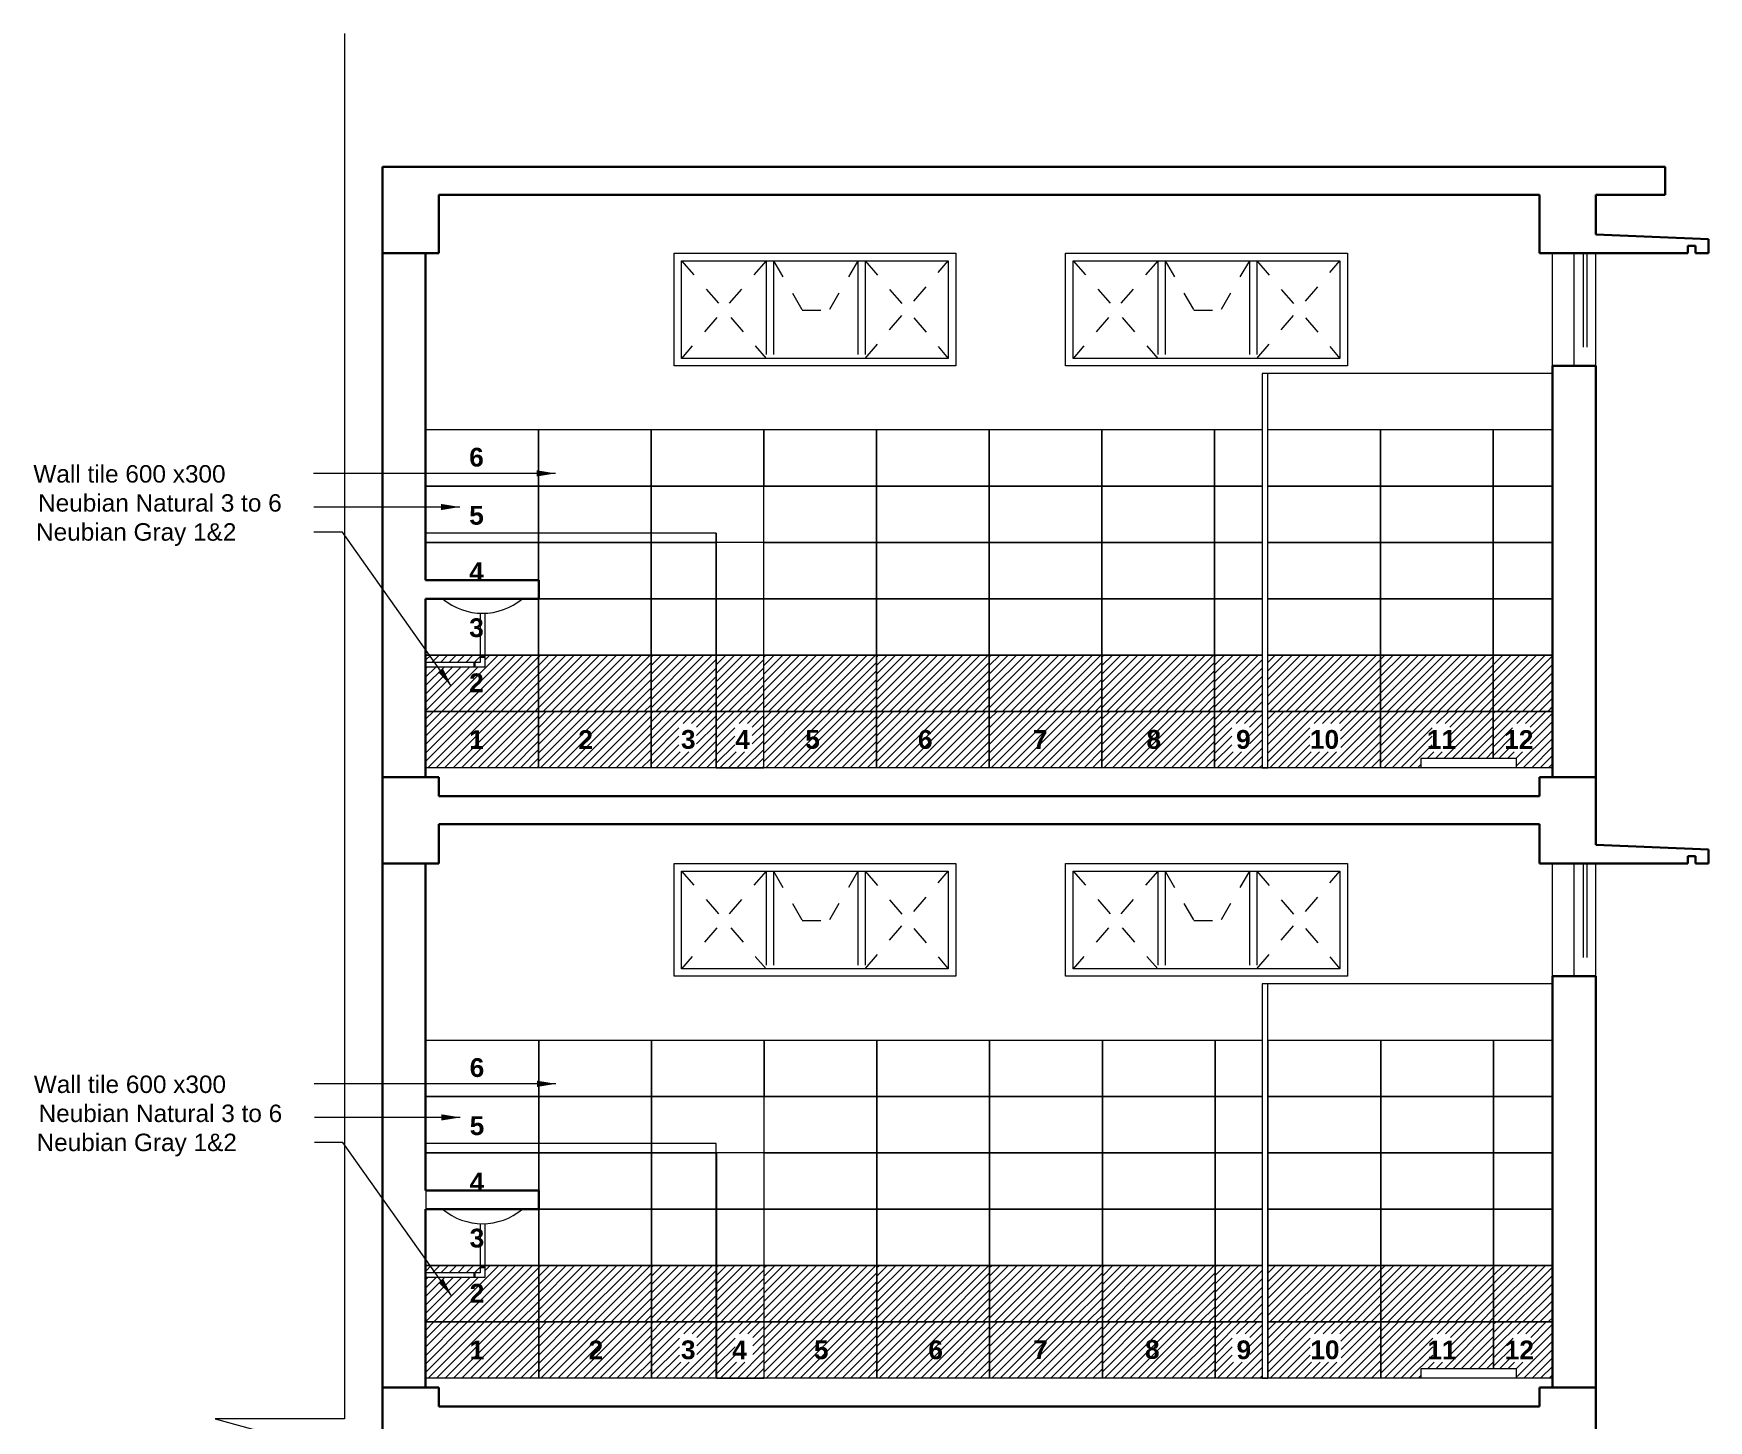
# Model space of a CAD drawing. Header units: millimetres. Extents: x 1898 to 3725, y 783 to 1532.
# Drawn here: x 2902.46 to 2911.38, y 1001.23 to 1008.62 of the extents above; entities that cross this region are included whole.
import ezdxf

# ---------------------------------------------------------------- set-up
doc = ezdxf.new("R2010")
doc.units = ezdxf.units.MM
doc.linetypes.add('DASHED', pattern=[0.75, 0.5, -0.25])
for name, color, linetype, lineweight in [('CUBICAL TOILET', 5, 'Continuous', 15), ('dim.1', 6, 'Continuous', 18), ('Dotted', 23, 'DASHED', 15), ('ELEV.1', 7, 'Continuous', 20), ('Fixture', 44, 'Continuous', 13), ('flooring', 1, 'Continuous', 18), ('FUR', 32, 'Continuous', 15), ('rcc', 5, 'Continuous', 30), ('Text-1', 240, 'Continuous', 15), ('TILE HATCH-2', 25, 'Continuous', 9), ('Tiles', 25, 'Continuous', 9), ('Tiles-Text', 230, 'Continuous', 18), ('Ventilator', 4, 'DASHED', 18), ('Wall', 7, 'Continuous', 30), ('Window-Wall', 7, 'Continuous', 18)]:
    doc.layers.add(name, color=color, linetype=linetype, lineweight=lineweight)
doc.styles.add('dim-stylus bt', font='arial.ttf')
doc.styles.add('Tabrej', font='arial.ttf')
doc.dimstyles.new('Tabrej', dxfattribs={"dimtxt": 4, "dimasz": 0.45, "dimexe": 0.18, "dimexo": 0.0625, "dimgap": 0.09, "dimtad": 0, "dimdec": 3, "dimzin": 0, "dimdsep": 46, "dimtxsty": 'Tabrej', "dimcen": 0, "dimclrd": 256, "dimclre": 256, "dimclrt": 7, "dimaunit": 1, "dimadec": 3, "dimazin": 0, "dimtfac": 1, "dimtdec": 3, "dimtofl": 0, "dimtmove": 0, "dimatfit": 3, "dimfxl": 0, "dimtolj": 1, "dimtzin": 0, "dimlwd": -1, "dimlwe": -1, "dimarcsym": 0})
pattern_1 = [(45, (2905.15132, 1004.70778), (-0.02245064, 0.02245064), [])]
pattern_2 = [(45, (-813.95284, -245.513698), (-0.0224506403, 0.0224506403), [])]
pattern_3 = [(45, (-813.352762, -245.513698), (-0.0224506403, 0.0224506403), [])]
pattern_4 = [(45, (-812.15261, -245.513698), (-0.0224506403, 0.0224506403), [])]
pattern_5 = [(45, (-813.955328, -242.263698), (-0.0224506403, 0.0224506403), [])]
pattern_6 = [(45, (-813.355252, -242.263698), (-0.0224506403, 0.0224506403), [])]
pattern_7 = [(45, (-812.1551, -242.263698), (-0.0224506403, 0.0224506403), [])]
pattern_8 = [(45, (2905.15381, 1001.45778), (-0.02245064, 0.02245064), [])]
pattern_9 = [(45, (-809.884595, -245.513698), (-0.0224506403, 0.0224506403), [])]

# ---------------------------------------------------------------- blocks, each defined once
blk = doc.blocks.new('vent')
at = {"layer": 'Dotted', "ltscale": 0.2}
for p, q in [((0.04, 0.56), (0.49, 0.04)), ((0.49, 0.56), (0.04, 0.04)), ((0.53, 0.56), (0.6816, 0.2974)), ((0.978, 0.56), (0.8264, 0.2974)), ((1.018, 0.56), (1.46, 0.04)), ((1.018, 0.04), (1.46, 0.56)), ((0.6816, 0.2974), (0.8264, 0.2974))]:
    blk.add_line(p, q, dxfattribs=at)
at = {"layer": 'Ventilator'}
for p, q in [((0.49, 0.56), (0.49, 0.04)), ((0.53, 0.56), (0.53, 0.04)), ((0.978, 0.56), (0.978, 0.04)), ((1.018, 0.56), (1.018, 0.04))]:
    blk.add_line(p, q, dxfattribs=at)
at = {"layer": 'Ventilator', "linetype": 'ByBlock'}
for points in [[(0, 0.6), (1.5, 0.6), (1.5, 0), (0, 0)], [(0.04, 0.56), (1.46, 0.56), (1.46, 0.04), (0.04, 0.04)]]:
    blk.add_lwpolyline(points, close=True, dxfattribs=at)

msp = doc.modelspace()

# ---------------------------------------------------------------- hatches: boundary and pattern name
at = {"layer": 'TILE HATCH-2'}
h = msp.add_hatch(dxfattribs=at)
h.set_pattern_fill('ANSI31', color=256, scale=0.01, style=0)
h.set_pattern_definition(pattern_5)
h.paths.add_polyline_path([(2904.7751, 1005.2438), (2904.869, 1005.2438), (2904.869, 1005.0934), (2904.7751, 1005.0934)], flags=24)
h.paths.add_polyline_path([(2904.8663, 1005.2441), (2904.5512, 1005.2441), (2904.5512, 1005.0079), (2905.1512, 1005.0079), (2905.1512, 1005.3079), (2904.5512, 1005.3079), (2904.5512, 1005.2691), (2904.8413, 1005.2691), (2904.8413, 1005.2971), (2904.8663, 1005.2971)])
h = msp.add_hatch(dxfattribs=at)
h.set_pattern_fill('ANSI31', color=256, scale=0.01, style=0)
h.set_pattern_definition(pattern_5)
h.paths.add_polyline_path([(2905.1513, 1005.308), (2905.7514, 1005.308), (2905.7514, 1005.0079), (2905.1513, 1005.0079)])
h = msp.add_hatch(dxfattribs=at)
h.set_pattern_fill('ANSI31', color=256, scale=0.01, style=0)
h.set_pattern_definition(pattern_6)
h.paths.add_polyline_path([(2905.7514, 1005.308), (2905.7514, 1005.0079), (2906.0978, 1005.0079), (2906.0978, 1005.308)])
h = msp.add_hatch(dxfattribs=at)
h.set_pattern_fill('ANSI31', color=256, scale=0.01, style=0)
h.set_pattern_definition(pattern_5)
h.paths.add_polyline_path([(2906.0978, 1005.308), (2906.0978, 1005.0079), (2906.3515, 1005.0079), (2906.3515, 1005.308)])
h = msp.add_hatch(dxfattribs=at)
h.set_pattern_fill('ANSI31', color=256, scale=0.01, style=0)
h.set_pattern_definition([(45, (-812.755175, -242.263698), (-0.0224506403, 0.0224506403), [])])
h.paths.add_polyline_path([(2906.3515, 1005.308), (2906.9515, 1005.308), (2906.9515, 1005.0079), (2906.3515, 1005.0079)])
h = msp.add_hatch(dxfattribs=at)
h.set_pattern_fill('ANSI31', color=256, scale=0.01, style=0)
h.set_pattern_definition(pattern_7)
h.paths.add_polyline_path([(2906.9515, 1005.308), (2907.5516, 1005.308), (2907.5516, 1005.0079), (2906.9515, 1005.0079)])
h = msp.add_hatch(dxfattribs=at)
h.set_pattern_fill('ANSI31', color=256, scale=0.01, style=0)
h.set_pattern_definition([(45, (-811.555022, -242.263698), (-0.0224506403, 0.0224506403), [])])
h.paths.add_polyline_path([(2907.5516, 1005.308), (2908.1517, 1005.308), (2908.1517, 1005.0079), (2907.5516, 1005.0079)])
h = msp.add_hatch(dxfattribs=at)
h.set_pattern_fill('ANSI31', color=256, scale=0.01, style=0)
h.set_pattern_definition([(45, (-810.954946, -242.263698), (-0.0224506403, 0.0224506403), [])])
h.paths.add_polyline_path([(2908.1517, 1005.308), (2908.7518, 1005.308), (2908.7518, 1005.0079), (2908.1517, 1005.0079)])
h = msp.add_hatch(dxfattribs=at)
h.set_pattern_fill('ANSI31', color=256, scale=0.01, style=0)
h.set_pattern_definition(pattern_1)
h.paths.add_polyline_path([(2909.0046, 1005.308), (2908.7518, 1005.308), (2908.7518, 1005.0079), (2909.0046, 1005.0079)])
h = msp.add_hatch(dxfattribs=at)
h.set_pattern_fill('ANSI31', color=256, scale=0.01, style=0)
h.set_pattern_definition(pattern_1)
h.paths.add_polyline_path([(2909.6347, 1005.308), (2909.0346, 1005.308), (2909.0346, 1005.0079), (2909.6347, 1005.0079)])
h = msp.add_hatch(dxfattribs=at)
h.set_pattern_fill('ANSI31', color=256, scale=0.01, style=0)
h.set_pattern_definition(pattern_1)
h.paths.add_polyline_path([(2910.2348, 1005.308), (2909.6347, 1005.308), (2909.6347, 1005.0079), (2910.2348, 1005.0079)])
h = msp.add_hatch(dxfattribs=at)
h.set_pattern_fill('ANSI31', color=256, scale=0.01, style=0)
h.set_pattern_definition(pattern_1)
h.paths.add_polyline_path([(2910.5512, 1005.308), (2910.2348, 1005.308), (2910.2348, 1005.0079), (2910.5512, 1005.0079)])
h = msp.add_hatch(dxfattribs=at)
h.set_pattern_fill('ANSI31', color=256, scale=0.01, style=0)
h.set_pattern_definition(pattern_5)
h.paths.add_polyline_path([(2905.1512, 1004.7078), (2905.1512, 1005.0078), (2904.5512, 1005.0078), (2904.5512, 1004.7078)])
h.paths.add_polyline_path([(2904.7751, 1004.9437), (2904.869, 1004.9437), (2904.869, 1004.7933), (2904.7751, 1004.7933)], flags=24)
h = msp.add_hatch(dxfattribs=at)
h.set_pattern_fill('ANSI31', color=256, scale=0.01, style=0)
h.set_pattern_definition(pattern_6)
h.paths.add_polyline_path([(2905.7513, 1004.7078), (2905.7513, 1005.0078), (2905.1513, 1005.0078), (2905.1513, 1004.7078)])
h.paths.add_polyline_path([(2905.3752, 1004.9437), (2905.4691, 1004.9437), (2905.4691, 1004.7933), (2905.3752, 1004.7933)], flags=24)
h = msp.add_hatch(dxfattribs=at)
h.set_pattern_fill('ANSI31', color=256, scale=0.01, style=0)
h.set_pattern_definition([(45, (-812.83091, -242.263698), (-0.0224506403, 0.0224506403), [])])
h.paths.add_polyline_path([(2906.0978, 1004.7078), (2906.0978, 1005.0079), (2905.7514, 1005.0078), (2905.7514, 1004.7078)])
h.paths.add_polyline_path([(2905.8995, 1004.9437), (2905.9934, 1004.9437), (2905.9934, 1004.7933), (2905.8995, 1004.7933)], flags=16)
h = msp.add_hatch(dxfattribs=at)
h.set_pattern_fill('ANSI31', color=256, scale=0.01, style=0)
h.set_pattern_definition([(45, (-812.533892, -242.263698), (-0.0224506403, 0.0224506403), [])])
h.paths.add_polyline_path([(2906.3515, 1004.7078), (2906.3515, 1005.0079), (2906.0978, 1005.0079), (2906.0978, 1004.7078)])
h.paths.add_polyline_path([(2906.1965, 1004.9437), (2906.2904, 1004.9437), (2906.2904, 1004.7933), (2906.1965, 1004.7933)], flags=16)
h = msp.add_hatch(dxfattribs=at)
h.set_pattern_fill('ANSI31', color=256, scale=0.01, style=0)
h.set_pattern_definition(pattern_7)
h.paths.add_polyline_path([(2906.9515, 1004.7078), (2906.9515, 1005.0078), (2906.3515, 1005.0078), (2906.3515, 1004.7078)])
h.paths.add_polyline_path([(2906.5753, 1004.9437), (2906.6692, 1004.9437), (2906.6692, 1004.7933), (2906.5753, 1004.7933)], flags=24)
h = msp.add_hatch(dxfattribs=at)
h.set_pattern_fill('ANSI31', color=256, scale=0.01, style=0)
h.set_pattern_definition([(45, (-811.555022, -242.263698), (-0.0224506403, 0.0224506403), [])])
h.paths.add_polyline_path([(2907.5515, 1004.7078), (2907.5515, 1005.0078), (2906.9515, 1005.0078), (2906.9515, 1004.7078)])
h.paths.add_polyline_path([(2907.1754, 1004.9437), (2907.2693, 1004.9437), (2907.2693, 1004.7933), (2907.1754, 1004.7933)], flags=24)
h = msp.add_hatch(dxfattribs=at)
h.set_pattern_fill('ANSI31', color=256, scale=0.01, style=0)
h.set_pattern_definition([(45, (-810.954946, -242.263698), (-0.0224506403, 0.0224506403), [])])
h.paths.add_polyline_path([(2908.1516, 1004.7078), (2908.1516, 1005.0078), (2907.5516, 1005.0078), (2907.5516, 1004.7078)])
h.paths.add_polyline_path([(2907.7755, 1004.9437), (2907.8694, 1004.9437), (2907.8694, 1004.7933), (2907.7755, 1004.7933)], flags=24)
h = msp.add_hatch(dxfattribs=at)
h.set_pattern_fill('ANSI31', color=256, scale=0.01, style=0)
h.set_pattern_definition([(45, (-810.35487, -242.263698), (-0.0224506403, 0.0224506403), [])])
h.paths.add_polyline_path([(2908.7517, 1004.7078), (2908.7517, 1005.0078), (2908.1517, 1005.0078), (2908.1517, 1004.7078)])
h.paths.add_polyline_path([(2908.3755, 1004.9437), (2908.4695, 1004.9437), (2908.4695, 1004.7933), (2908.3755, 1004.7933)], flags=24)
h = msp.add_hatch(dxfattribs=at)
h.set_pattern_fill('ANSI31', color=256, scale=0.01, style=0)
h.set_pattern_definition([(45, (-809.887085, -242.263698), (-0.0224506403, 0.0224506403), [])])
h.paths.add_polyline_path([(2909.0046, 1004.7078), (2909.0046, 1005.0079), (2908.7518, 1005.0078), (2908.7518, 1004.7078)])
h.paths.add_polyline_path([(2908.8433, 1004.9437), (2908.9373, 1004.9437), (2908.9373, 1004.7933), (2908.8433, 1004.7933)], flags=16)
h = msp.add_hatch(dxfattribs=at)
h.set_pattern_fill('ANSI31', color=256, scale=0.01, style=0)
h.set_pattern_definition([(45, (-809.471948, -242.263698), (-0.0224506403, 0.0224506403), [])])
h.paths.add_polyline_path([(2909.6346, 1004.7078), (2909.6346, 1005.0078), (2909.0346, 1005.0078), (2909.0346, 1004.7078)])
h.paths.add_polyline_path([(2909.2585, 1004.9437), (2909.4213, 1004.9437), (2909.4234, 1004.7933), (2909.2585, 1004.7933)], flags=16)
h = msp.add_hatch(dxfattribs=at)
h.set_pattern_fill('ANSI31', color=256, scale=0.01, style=0)
h.set_pattern_definition([(45, (-808.81971, -242.263698), (-0.0224506403, 0.0224506403), [])])
h.paths.add_polyline_path([(2910.2348, 1004.7578), (2910.2348, 1005.0078), (2909.6347, 1005.0078), (2909.6347, 1004.7078), (2909.8498, 1004.7078), (2909.8498, 1004.7578)])
h.paths.add_polyline_path([(2909.9107, 1004.9437), (2910.0046, 1004.9437), (2910.0046, 1004.7933), (2909.9107, 1004.7933)], flags=16)
h = msp.add_hatch(dxfattribs=at)
h.set_pattern_fill('ANSI31', color=256, scale=0.01, style=0)
h.set_pattern_definition([(45, (-808.392065, -242.263698), (-0.0224506403, 0.0224506403), [])])
h.paths.add_polyline_path([(2910.5512, 1004.7078), (2910.5512, 1005.0078), (2910.2348, 1005.0078), (2910.2348, 1004.7578), (2910.3598, 1004.7578), (2910.3598, 1004.7078)])
h.paths.add_polyline_path([(2910.3383, 1004.9437), (2910.4323, 1004.9437), (2910.4323, 1004.7933), (2910.3383, 1004.7933)], flags=16)
h = msp.add_hatch(dxfattribs=at)
h.set_pattern_fill('ANSI31', color=256, scale=0.01, style=0)
h.set_pattern_definition(pattern_2)
h.paths.add_polyline_path([(2904.7776, 1001.9938), (2904.8715, 1001.9938), (2904.8715, 1001.8434), (2904.7776, 1001.8434)], flags=24)
h.paths.add_polyline_path([(2904.8688, 1001.9941), (2904.5537, 1001.9941), (2904.5537, 1001.7579), (2905.1537, 1001.7579), (2905.1537, 1002.0579), (2904.5537, 1002.0579), (2904.5537, 1002.0191), (2904.8438, 1002.0191), (2904.8438, 1002.0471), (2904.8688, 1002.0471)])
h = msp.add_hatch(dxfattribs=at)
h.set_pattern_fill('ANSI31', color=256, scale=0.01, style=0)
h.set_pattern_definition(pattern_2)
h.paths.add_polyline_path([(2905.1538, 1002.058), (2905.7539, 1002.058), (2905.7539, 1001.7579), (2905.1538, 1001.7579)])
h = msp.add_hatch(dxfattribs=at)
h.set_pattern_fill('ANSI31', color=256, scale=0.01, style=0)
h.set_pattern_definition(pattern_3)
h.paths.add_polyline_path([(2905.7539, 1002.058), (2905.7539, 1001.7579), (2906.1003, 1001.7579), (2906.1003, 1002.058)])
h = msp.add_hatch(dxfattribs=at)
h.set_pattern_fill('ANSI31', color=256, scale=0.01, style=0)
h.set_pattern_definition(pattern_2)
h.paths.add_polyline_path([(2906.1003, 1002.058), (2906.1003, 1001.7579), (2906.354, 1001.7579), (2906.354, 1002.058)])
h = msp.add_hatch(dxfattribs=at)
h.set_pattern_fill('ANSI31', color=256, scale=0.01, style=0)
h.set_pattern_definition([(45, (-812.752686, -245.513698), (-0.0224506403, 0.0224506403), [])])
h.paths.add_polyline_path([(2906.354, 1002.058), (2906.954, 1002.058), (2906.954, 1001.7579), (2906.354, 1001.7579)])
h = msp.add_hatch(dxfattribs=at)
h.set_pattern_fill('ANSI31', color=256, scale=0.01, style=0)
h.set_pattern_definition(pattern_4)
h.paths.add_polyline_path([(2906.954, 1002.058), (2907.5541, 1002.058), (2907.5541, 1001.7579), (2906.954, 1001.7579)])
h = msp.add_hatch(dxfattribs=at)
h.set_pattern_fill('ANSI31', color=256, scale=0.01, style=0)
h.set_pattern_definition([(45, (-811.552533, -245.513698), (-0.0224506403, 0.0224506403), [])])
h.paths.add_polyline_path([(2907.5541, 1002.058), (2908.1542, 1002.058), (2908.1542, 1001.7579), (2907.5541, 1001.7579)])
h = msp.add_hatch(dxfattribs=at)
h.set_pattern_fill('ANSI31', color=256, scale=0.01, style=0)
h.set_pattern_definition([(45, (-810.952457, -245.513698), (-0.0224506403, 0.0224506403), [])])
h.paths.add_polyline_path([(2908.1542, 1002.058), (2908.7543, 1002.058), (2908.7543, 1001.7579), (2908.1542, 1001.7579)])
h = msp.add_hatch(dxfattribs=at)
h.set_pattern_fill('ANSI31', color=256, scale=0.01, style=0)
h.set_pattern_definition(pattern_8)
h.paths.add_polyline_path([(2909.0071, 1002.058), (2908.7543, 1002.058), (2908.7543, 1001.7579), (2909.0071, 1001.7579)])
h = msp.add_hatch(dxfattribs=at)
h.set_pattern_fill('ANSI31', color=256, scale=0.01, style=0)
h.set_pattern_definition(pattern_8)
h.paths.add_polyline_path([(2909.6372, 1002.058), (2909.0371, 1002.058), (2909.0371, 1001.7579), (2909.6372, 1001.7579)])
h = msp.add_hatch(dxfattribs=at)
h.set_pattern_fill('ANSI31', color=256, scale=0.01, style=0)
h.set_pattern_definition(pattern_8)
h.paths.add_polyline_path([(2910.2373, 1002.058), (2909.6372, 1002.058), (2909.6372, 1001.7579), (2910.2373, 1001.7579)])
h = msp.add_hatch(dxfattribs=at)
h.set_pattern_fill('ANSI31', color=256, scale=0.01, style=0)
h.set_pattern_definition(pattern_8)
h.paths.add_polyline_path([(2910.5537, 1002.058), (2910.2373, 1002.058), (2910.2373, 1001.7579), (2910.5537, 1001.7579)])
h = msp.add_hatch(dxfattribs=at)
h.set_pattern_fill('ANSI31', color=256, scale=0.01, style=0)
h.set_pattern_definition(pattern_2)
h.paths.add_polyline_path([(2905.1537, 1001.4578), (2905.1537, 1001.7578), (2904.5537, 1001.7578), (2904.5537, 1001.4578)])
h.paths.add_polyline_path([(2904.7776, 1001.6937), (2904.8715, 1001.6937), (2904.8715, 1001.5433), (2904.7776, 1001.5433)], flags=24)
h = msp.add_hatch(dxfattribs=at)
h.set_pattern_fill('ANSI31', color=256, scale=0.01, style=0)
h.set_pattern_definition(pattern_3)
h.paths.add_polyline_path([(2905.7538, 1001.4578), (2905.7538, 1001.7578), (2905.1538, 1001.7578), (2905.1538, 1001.4578)])
h.paths.add_polyline_path([(2905.3776, 1001.6937), (2905.4716, 1001.6937), (2905.4716, 1001.5433), (2905.3776, 1001.5433)], flags=24)
h = msp.add_hatch(dxfattribs=at)
h.set_pattern_fill('ANSI31', color=256, scale=0.01, style=0)
h.set_pattern_definition([(45, (-812.828422, -245.513698), (-0.0224506403, 0.0224506403), [])])
h.paths.add_polyline_path([(2906.1003, 1001.4578), (2906.1003, 1001.7579), (2905.7539, 1001.7578), (2905.7539, 1001.4578)])
h.paths.add_polyline_path([(2905.902, 1001.6937), (2905.9959, 1001.6937), (2905.9959, 1001.5433), (2905.902, 1001.5433)], flags=16)
h = msp.add_hatch(dxfattribs=at)
h.set_pattern_fill('ANSI31', color=256, scale=0.01, style=0)
h.set_pattern_definition([(45, (-812.531403, -245.513698), (-0.0224506403, 0.0224506403), [])])
h.paths.add_polyline_path([(2906.354, 1001.4578), (2906.354, 1001.7579), (2906.1003, 1001.7579), (2906.1003, 1001.4578)])
h.paths.add_polyline_path([(2906.199, 1001.6937), (2906.2929, 1001.6937), (2906.2929, 1001.5433), (2906.199, 1001.5433)], flags=16)
h = msp.add_hatch(dxfattribs=at)
h.set_pattern_fill('ANSI31', color=256, scale=0.01, style=0)
h.set_pattern_definition(pattern_4)
h.paths.add_polyline_path([(2906.954, 1001.4578), (2906.954, 1001.7578), (2906.354, 1001.7578), (2906.354, 1001.4578)])
h.paths.add_polyline_path([(2906.5778, 1001.6937), (2906.6717, 1001.6937), (2906.6717, 1001.5433), (2906.5778, 1001.5433)], flags=24)
h = msp.add_hatch(dxfattribs=at)
h.set_pattern_fill('ANSI31', color=256, scale=0.01, style=0)
h.set_pattern_definition([(45, (-811.552533, -245.513698), (-0.0224506403, 0.0224506403), [])])
h.paths.add_polyline_path([(2907.554, 1001.4578), (2907.554, 1001.7578), (2906.954, 1001.7578), (2906.954, 1001.4578)])
h.paths.add_polyline_path([(2907.1779, 1001.6937), (2907.2718, 1001.6937), (2907.2718, 1001.5433), (2907.1779, 1001.5433)], flags=24)
h = msp.add_hatch(dxfattribs=at)
h.set_pattern_fill('ANSI31', color=256, scale=0.01, style=0)
h.set_pattern_definition([(45, (-810.952457, -245.513698), (-0.0224506403, 0.0224506403), [])])
h.paths.add_polyline_path([(2908.1541, 1001.4578), (2908.1541, 1001.7578), (2907.5541, 1001.7578), (2907.5541, 1001.4578)])
h.paths.add_polyline_path([(2907.778, 1001.6937), (2907.8719, 1001.6937), (2907.8719, 1001.5433), (2907.778, 1001.5433)], flags=24)
h = msp.add_hatch(dxfattribs=at)
h.set_pattern_fill('ANSI31', color=256, scale=0.01, style=0)
h.set_pattern_definition([(45, (-810.35238, -245.513698), (-0.0224506403, 0.0224506403), [])])
h.paths.add_polyline_path([(2908.7542, 1001.4578), (2908.7542, 1001.7578), (2908.1542, 1001.7578), (2908.1542, 1001.4578)])
h.paths.add_polyline_path([(2908.378, 1001.6937), (2908.472, 1001.6937), (2908.472, 1001.5433), (2908.378, 1001.5433)], flags=24)
h = msp.add_hatch(dxfattribs=at)
h.set_pattern_fill('ANSI31', color=256, scale=0.01, style=0)
h.set_pattern_definition(pattern_9)
h.paths.add_polyline_path([(2909.0071, 1001.4578), (2909.0071, 1001.7579), (2908.7543, 1001.7578), (2908.7543, 1001.4578)])
h.paths.add_polyline_path([(2908.8458, 1001.6937), (2908.9397, 1001.6937), (2908.9397, 1001.5433), (2908.8458, 1001.5433)], flags=16)
h = msp.add_hatch(dxfattribs=at)
h.set_pattern_fill('ANSI31', color=256, scale=0.01, style=0)
h.set_pattern_definition(pattern_9)
h.paths.add_polyline_path([(2909.0071, 1001.4578), (2909.0071, 1001.7579), (2908.7543, 1001.7578), (2908.7543, 1001.4578)])
h.paths.add_polyline_path([(2908.8458, 1001.6937), (2908.9397, 1001.6937), (2908.9397, 1001.5433), (2908.8458, 1001.5433)], flags=16)
h = msp.add_hatch(dxfattribs=at)
h.set_pattern_fill('ANSI31', color=256, scale=0.01, style=0)
h.set_pattern_definition([(45, (-809.469458, -245.513698), (-0.0224506403, 0.0224506403), [])])
h.paths.add_polyline_path([(2909.6371, 1001.4578), (2909.6371, 1001.7578), (2909.0371, 1001.7578), (2909.0371, 1001.4578)])
h.paths.add_polyline_path([(2909.2609, 1001.6937), (2909.4238, 1001.6937), (2909.4259, 1001.5433), (2909.2609, 1001.5433)], flags=16)
h = msp.add_hatch(dxfattribs=at)
h.set_pattern_fill('ANSI31', color=256, scale=0.01, style=0)
h.set_pattern_definition([(45, (-808.81722, -245.513698), (-0.0224506403, 0.0224506403), [])])
h.paths.add_polyline_path([(2910.2373, 1001.5078), (2910.2373, 1001.7578), (2909.6372, 1001.7578), (2909.6372, 1001.4578), (2909.8522, 1001.4578), (2909.8522, 1001.5078)])
h.paths.add_polyline_path([(2909.9132, 1001.6937), (2910.0071, 1001.6937), (2910.0071, 1001.5433), (2909.9132, 1001.5433)], flags=16)
h = msp.add_hatch(dxfattribs=at)
h.set_pattern_fill('ANSI31', color=256, scale=0.01, style=0)
h.set_pattern_definition([(45, (-808.389576, -245.513698), (-0.0224506403, 0.0224506403), [])])
h.paths.add_polyline_path([(2910.5537, 1001.4578), (2910.5537, 1001.7578), (2910.2373, 1001.7578), (2910.2373, 1001.5078), (2910.3623, 1001.5078), (2910.3623, 1001.4578)])
h.paths.add_polyline_path([(2910.3408, 1001.6937), (2910.4348, 1001.6937), (2910.4348, 1001.5433), (2910.3408, 1001.5433)], flags=16)

# ---------------------------------------------------------------- linework, layer by layer
at = {"layer": 'CUBICAL TOILET', "ltscale": 0.05}
for p, q in [((2910.5512, 1006.8078), (2909.0046, 1006.8078)), ((2910.5512, 1003.5578), (2909.0046, 1003.5578))]:
    msp.add_line(p, q, dxfattribs=at)
for points in [[(2909.0046, 1004.7078), (2909.0346, 1004.7078), (2909.0346, 1006.8078), (2909.0046, 1006.8078)], [(2909.0046, 1001.4578), (2909.0346, 1001.4578), (2909.0346, 1003.5578), (2909.0046, 1003.5578)]]:
    msp.add_lwpolyline(points, close=True, dxfattribs=at)
at = {"layer": 'ELEV.1'}
for p, q in [((2906.0978, 1005.9578), (2904.5512, 1005.9578)), ((2906.0978, 1004.7078), (2906.0978, 1005.9578)), ((2906.0978, 1005.9578), (2906.0978, 1004.7078)), ((2906.0978, 1002.7078), (2904.5512, 1002.7078)), ((2906.0978, 1001.4578), (2906.0978, 1002.7078))]:
    msp.add_line(p, q, dxfattribs=at)
at = {"layer": 'Fixture'}
for p, q in [((2910.3598, 1004.7578), (2909.8498, 1004.7578)), ((2909.8498, 1004.7578), (2909.8498, 1004.7078)), ((2910.3598, 1004.7078), (2910.3598, 1004.7578)), ((2910.3598, 1001.5078), (2909.8498, 1001.5078)), ((2909.8498, 1001.5078), (2909.8498, 1001.4578)), ((2910.3598, 1001.4578), (2910.3598, 1001.5078))]:
    msp.add_line(p, q, dxfattribs=at)
at = {"layer": 'flooring'}
for p, q in [((2910.5512, 1004.7078), (2904.5512, 1004.7078)), ((2910.5512, 1001.4578), (2904.5512, 1001.4578))]:
    msp.add_line(p, q, dxfattribs=at)
at = {"layer": 'FUR'}
for p, q in [((2904.8413, 1005.5307), (2904.8413, 1005.2691)), ((2904.8663, 1005.5307), (2904.8663, 1005.2441)), ((2904.8413, 1005.2691), (2904.5512, 1005.2691)), ((2904.8663, 1005.2441), (2904.5512, 1005.2441)), ((2904.8077, 1005.2691), (2904.8077, 1005.2441)), ((2904.8132, 1005.2691), (2904.8132, 1005.2441)), ((2904.8413, 1005.3027), (2904.8663, 1005.3027)), ((2904.8413, 1005.2971), (2904.8663, 1005.2971)), ((2904.8413, 1002.2807), (2904.8413, 1002.0191)), ((2904.8663, 1002.2807), (2904.8663, 1001.9941)), ((2904.8413, 1002.0191), (2904.5512, 1002.0191)), ((2904.8077, 1002.0191), (2904.8077, 1001.9941)), ((2904.8132, 1002.0191), (2904.8132, 1001.9941)), ((2904.8413, 1002.0527), (2904.8663, 1002.0527)), ((2904.8413, 1002.0471), (2904.8663, 1002.0471)), ((2904.8663, 1001.9941), (2904.5512, 1001.9941))]:
    msp.add_line(p, q, dxfattribs=at)
for centre in [(2904.8538, 1005.8615), (2904.8538, 1002.6115)]:
    msp.add_arc(centre, 0.3308, 230.09182, 309.90818, dxfattribs=at)
at = {"layer": 'rcc'}
for p, q in [((2904.3212, 1007.9078), (2911.1512, 1007.9078)), ((2904.3212, 1007.9078), (2904.3212, 1007.4478)), ((2904.6212, 1007.9078), (2910.4812, 1007.9078)), ((2911.1512, 1007.9078), (2911.1512, 1007.7578)), ((2904.6212, 1007.7578), (2910.4812, 1007.7578)), ((2904.6212, 1007.4478), (2904.6212, 1007.7578)), ((2910.4812, 1007.4478), (2910.4812, 1007.7578)), ((2910.4812, 1007.4478), (2910.4812, 1007.7578)), ((2910.4812, 1007.4478), (2910.4812, 1007.7578)), ((2910.7812, 1007.7578), (2910.7812, 1007.5478)), ((2911.1512, 1007.7578), (2910.7812, 1007.7578)), ((2911.3812, 1007.5228), (2910.7812, 1007.5478)), ((2904.3212, 1007.4478), (2904.6212, 1007.4478)), ((2910.7812, 1007.4478), (2910.4812, 1007.4478)), ((2910.7812, 1007.4478), (2910.4812, 1007.4478)), ((2910.7812, 1007.4478), (2910.4812, 1007.4478)), ((2910.7812, 1007.4478), (2911.2712, 1007.4478)), ((2911.3112, 1007.4878), (2911.2712, 1007.4878)), ((2911.2712, 1007.4878), (2911.2712, 1007.4478)), ((2911.3112, 1007.4478), (2911.3112, 1007.4878)), ((2911.3112, 1007.4478), (2911.3812, 1007.4478)), ((2911.3812, 1007.4478), (2911.3812, 1007.5228)), ((2904.6212, 1004.6578), (2904.3212, 1004.6578)), ((2904.6212, 1004.5578), (2904.6212, 1004.6578)), ((2910.4812, 1004.5578), (2910.4812, 1004.6578)), ((2910.4812, 1004.5578), (2910.4812, 1004.6578)), ((2910.7812, 1004.6578), (2910.4812, 1004.6578)), ((2910.7812, 1004.6578), (2910.7812, 1004.2978)), ((2904.6218, 1004.5578), (2910.4812, 1004.5578)), ((2904.6212, 1004.1978), (2904.6212, 1004.4078)), ((2904.6218, 1004.4078), (2910.4812, 1004.4078)), ((2910.4812, 1004.1978), (2910.4812, 1004.4078)), ((2910.4812, 1004.1978), (2910.4812, 1004.4078)), ((2911.3812, 1004.2728), (2910.7812, 1004.2978)), ((2911.3112, 1004.2378), (2911.2712, 1004.2378)), ((2911.2712, 1004.2378), (2911.2712, 1004.1978)), ((2911.3112, 1004.1978), (2911.3112, 1004.2378)), ((2911.3812, 1004.1978), (2911.3812, 1004.2728)), ((2904.6212, 1004.1978), (2904.3212, 1004.1978)), ((2910.7812, 1004.1978), (2910.4812, 1004.1978)), ((2910.7812, 1004.1978), (2910.4812, 1004.1978)), ((2910.7812, 1004.1978), (2911.2712, 1004.1978)), ((2911.3112, 1004.1978), (2911.3812, 1004.1978)), ((2904.6212, 1001.4078), (2904.3212, 1001.4078)), ((2904.6212, 1001.3078), (2904.6212, 1001.4078)), ((2910.4812, 1001.3078), (2910.4812, 1001.4078)), ((2910.4812, 1001.3078), (2910.4812, 1001.4078)), ((2910.7812, 1001.4078), (2910.4812, 1001.4078)), ((2910.7812, 1001.4078), (2910.7812, 1001.0478)), ((2904.6218, 1001.3078), (2910.4812, 1001.3078))]:
    msp.add_line(p, q, dxfattribs=at)
at = {"layer": 'Text-1'}
msp.add_lwpolyline([(2904.1189, 1008.6176), (2904.1189, 1001.241), (2903.4307, 1001.241), (2904.45, 1000.9607), (2904.1172, 1000.8498), (2904.1172, 993.967)], dxfattribs=at)
at = {"layer": 'Tiles'}
for points in [[(2904.5512, 1006.5084), (2905.1513, 1006.5084), (2905.1513, 1006.2083), (2904.5512, 1006.2083)], [(2905.1513, 1006.5084), (2905.7514, 1006.5084), (2905.7514, 1006.2083), (2905.1513, 1006.2083)], [(2905.7514, 1006.5084), (2906.3515, 1006.5084), (2906.3515, 1006.2083), (2905.7514, 1006.2083)], [(2906.3515, 1006.5084), (2906.9515, 1006.5084), (2906.9515, 1006.2083), (2906.3515, 1006.2083)], [(2906.9515, 1006.5084), (2907.5516, 1006.5084), (2907.5516, 1006.2083), (2906.9515, 1006.2083)], [(2907.5516, 1006.5084), (2908.1517, 1006.5084), (2908.1517, 1006.2083), (2907.5516, 1006.2083)], [(2908.1517, 1006.5084), (2908.7518, 1006.5084), (2908.7518, 1006.2083), (2908.1517, 1006.2083)], [(2909.0346, 1006.5084), (2909.6347, 1006.5084), (2909.6347, 1006.2083), (2909.0346, 1006.2083)], [(2909.6347, 1006.5084), (2910.2348, 1006.5084), (2910.2348, 1006.2083), (2909.6347, 1006.2083)], [(2904.5512, 1006.2083), (2905.1513, 1006.2083), (2905.1513, 1005.9082), (2904.5512, 1005.9082)], [(2905.1513, 1006.2083), (2905.7514, 1006.2083), (2905.7514, 1005.9082), (2905.1513, 1005.9082)], [(2906.3515, 1006.2083), (2906.9515, 1006.2083), (2906.9515, 1005.9082), (2906.3515, 1005.9082)], [(2906.9515, 1006.2083), (2907.5516, 1006.2083), (2907.5516, 1005.9082), (2906.9515, 1005.9082)], [(2907.5516, 1006.2083), (2908.1517, 1006.2083), (2908.1517, 1005.9082), (2907.5516, 1005.9082)], [(2908.1517, 1006.2083), (2908.7518, 1006.2083), (2908.7518, 1005.9082), (2908.1517, 1005.9082)], [(2909.0346, 1006.2083), (2909.6347, 1006.2083), (2909.6347, 1005.9082), (2909.0346, 1005.9082)], [(2909.6347, 1006.2083), (2910.2348, 1006.2083), (2910.2348, 1005.9082), (2909.6347, 1005.9082)], [(2905.1513, 1005.9082), (2905.7514, 1005.9082), (2905.7514, 1005.6081), (2905.1513, 1005.6081)], [(2906.3515, 1005.9082), (2906.9515, 1005.9082), (2906.9515, 1005.6081), (2906.3515, 1005.6081)], [(2906.9515, 1005.9082), (2907.5516, 1005.9082), (2907.5516, 1005.6081), (2906.9515, 1005.6081)], [(2907.5516, 1005.9082), (2908.1517, 1005.9082), (2908.1517, 1005.6081), (2907.5516, 1005.6081)], [(2908.1517, 1005.9082), (2908.7518, 1005.9082), (2908.7518, 1005.6081), (2908.1517, 1005.6081)], [(2909.0346, 1005.9082), (2909.6347, 1005.9082), (2909.6347, 1005.6081), (2909.0346, 1005.6081)], [(2909.6347, 1005.9082), (2910.2348, 1005.9082), (2910.2348, 1005.6081), (2909.6347, 1005.6081)], [(2904.5512, 1005.6081), (2905.1513, 1005.6081), (2905.1513, 1005.308), (2904.5512, 1005.308)], [(2905.1513, 1005.6081), (2905.7514, 1005.6081), (2905.7514, 1005.308), (2905.1513, 1005.308)], [(2906.3515, 1005.6081), (2906.9515, 1005.6081), (2906.9515, 1005.308), (2906.3515, 1005.308)], [(2906.9515, 1005.6081), (2907.5516, 1005.6081), (2907.5516, 1005.308), (2906.9515, 1005.308)], [(2907.5516, 1005.6081), (2908.1517, 1005.6081), (2908.1517, 1005.308), (2907.5516, 1005.308)], [(2908.1517, 1005.6081), (2908.7518, 1005.6081), (2908.7518, 1005.308), (2908.1517, 1005.308)], [(2909.0346, 1005.6081), (2909.6347, 1005.6081), (2909.6347, 1005.308), (2909.0346, 1005.308)], [(2909.6347, 1005.6081), (2910.2348, 1005.6081), (2910.2348, 1005.308), (2909.6347, 1005.308)], [(2904.5512, 1005.308), (2905.1513, 1005.308), (2905.1513, 1005.0079), (2904.5512, 1005.0079)], [(2905.1513, 1005.308), (2905.7514, 1005.308), (2905.7514, 1005.0079), (2905.1513, 1005.0079)], [(2906.3515, 1005.308), (2906.9515, 1005.308), (2906.9515, 1005.0079), (2906.3515, 1005.0079)], [(2906.9515, 1005.308), (2907.5516, 1005.308), (2907.5516, 1005.0079), (2906.9515, 1005.0079)], [(2907.5516, 1005.308), (2908.1517, 1005.308), (2908.1517, 1005.0079), (2907.5516, 1005.0079)], [(2908.1517, 1005.308), (2908.7518, 1005.308), (2908.7518, 1005.0079), (2908.1517, 1005.0079)], [(2909.0346, 1005.308), (2909.6347, 1005.308), (2909.6347, 1005.0079), (2909.0346, 1005.0079)], [(2909.6347, 1005.308), (2910.2348, 1005.308), (2910.2348, 1005.0079), (2909.6347, 1005.0079)], [(2904.5512, 1005.0079), (2905.1513, 1005.0079), (2905.1513, 1004.7078), (2904.5512, 1004.7078)], [(2905.1513, 1005.0079), (2905.7514, 1005.0079), (2905.7514, 1004.7078), (2905.1513, 1004.7078)], [(2906.3515, 1005.0079), (2906.9515, 1005.0079), (2906.9515, 1004.7078), (2906.3515, 1004.7078)], [(2906.9515, 1005.0079), (2907.5516, 1005.0079), (2907.5516, 1004.7078), (2906.9515, 1004.7078)], [(2907.5516, 1005.0079), (2908.1517, 1005.0079), (2908.1517, 1004.7078), (2907.5516, 1004.7078)], [(2908.1517, 1005.0079), (2908.7518, 1005.0079), (2908.7518, 1004.7078), (2908.1517, 1004.7078)], [(2909.0346, 1005.0079), (2909.6347, 1005.0079), (2909.6347, 1004.7078), (2909.0346, 1004.7078)], [(2904.5537, 1003.2584), (2905.1538, 1003.2584), (2905.1538, 1002.9583), (2904.5537, 1002.9583)], [(2905.1538, 1003.2584), (2905.7539, 1003.2584), (2905.7539, 1002.9583), (2905.1538, 1002.9583)], [(2905.7539, 1003.2584), (2906.354, 1003.2584), (2906.354, 1002.9583), (2905.7539, 1002.9583)], [(2906.354, 1003.2584), (2906.954, 1003.2584), (2906.954, 1002.9583), (2906.354, 1002.9583)], [(2906.954, 1003.2584), (2907.5541, 1003.2584), (2907.5541, 1002.9583), (2906.954, 1002.9583)], [(2907.5541, 1003.2584), (2908.1542, 1003.2584), (2908.1542, 1002.9583), (2907.5541, 1002.9583)], [(2908.1542, 1003.2584), (2908.7543, 1003.2584), (2908.7543, 1002.9583), (2908.1542, 1002.9583)], [(2909.0371, 1003.2584), (2909.6372, 1003.2584), (2909.6372, 1002.9583), (2909.0371, 1002.9583)], [(2909.6372, 1003.2584), (2910.2373, 1003.2584), (2910.2373, 1002.9583), (2909.6372, 1002.9583)], [(2904.5537, 1002.9583), (2905.1538, 1002.9583), (2905.1538, 1002.6582), (2904.5537, 1002.6582)], [(2905.1538, 1002.9583), (2905.7539, 1002.9583), (2905.7539, 1002.6582), (2905.1538, 1002.6582)], [(2906.354, 1002.9583), (2906.954, 1002.9583), (2906.954, 1002.6582), (2906.354, 1002.6582)], [(2906.954, 1002.9583), (2907.5541, 1002.9583), (2907.5541, 1002.6582), (2906.954, 1002.6582)], [(2907.5541, 1002.9583), (2908.1542, 1002.9583), (2908.1542, 1002.6582), (2907.5541, 1002.6582)], [(2908.1542, 1002.9583), (2908.7543, 1002.9583), (2908.7543, 1002.6582), (2908.1542, 1002.6582)], [(2909.0371, 1002.9583), (2909.6372, 1002.9583), (2909.6372, 1002.6582), (2909.0371, 1002.6582)], [(2909.6372, 1002.9583), (2910.2373, 1002.9583), (2910.2373, 1002.6582), (2909.6372, 1002.6582)], [(2904.5537, 1002.6582), (2905.1538, 1002.6582), (2905.1538, 1002.3581), (2904.5537, 1002.3581)], [(2905.1538, 1002.6582), (2905.7539, 1002.6582), (2905.7539, 1002.3581), (2905.1538, 1002.3581)], [(2906.354, 1002.6582), (2906.954, 1002.6582), (2906.954, 1002.3581), (2906.354, 1002.3581)], [(2906.954, 1002.6582), (2907.5541, 1002.6582), (2907.5541, 1002.3581), (2906.954, 1002.3581)], [(2907.5541, 1002.6582), (2908.1542, 1002.6582), (2908.1542, 1002.3581), (2907.5541, 1002.3581)], [(2908.1542, 1002.6582), (2908.7543, 1002.6582), (2908.7543, 1002.3581), (2908.1542, 1002.3581)], [(2909.0371, 1002.6582), (2909.6372, 1002.6582), (2909.6372, 1002.3581), (2909.0371, 1002.3581)], [(2909.6372, 1002.6582), (2910.2373, 1002.6582), (2910.2373, 1002.3581), (2909.6372, 1002.3581)], [(2904.5537, 1002.3581), (2905.1538, 1002.3581), (2905.1538, 1002.058), (2904.5537, 1002.058)], [(2905.1538, 1002.3581), (2905.7539, 1002.3581), (2905.7539, 1002.058), (2905.1538, 1002.058)], [(2906.354, 1002.3581), (2906.954, 1002.3581), (2906.954, 1002.058), (2906.354, 1002.058)], [(2906.954, 1002.3581), (2907.5541, 1002.3581), (2907.5541, 1002.058), (2906.954, 1002.058)], [(2907.5541, 1002.3581), (2908.1542, 1002.3581), (2908.1542, 1002.058), (2907.5541, 1002.058)], [(2908.1542, 1002.3581), (2908.7543, 1002.3581), (2908.7543, 1002.058), (2908.1542, 1002.058)], [(2909.0371, 1002.3581), (2909.6372, 1002.3581), (2909.6372, 1002.058), (2909.0371, 1002.058)], [(2909.6372, 1002.3581), (2910.2373, 1002.3581), (2910.2373, 1002.058), (2909.6372, 1002.058)], [(2904.5537, 1002.058), (2905.1538, 1002.058), (2905.1538, 1001.7579), (2904.5537, 1001.7579)], [(2905.1538, 1002.058), (2905.7539, 1002.058), (2905.7539, 1001.7579), (2905.1538, 1001.7579)], [(2906.354, 1002.058), (2906.954, 1002.058), (2906.954, 1001.7579), (2906.354, 1001.7579)], [(2906.954, 1002.058), (2907.5541, 1002.058), (2907.5541, 1001.7579), (2906.954, 1001.7579)], [(2907.5541, 1002.058), (2908.1542, 1002.058), (2908.1542, 1001.7579), (2907.5541, 1001.7579)], [(2908.1542, 1002.058), (2908.7543, 1002.058), (2908.7543, 1001.7579), (2908.1542, 1001.7579)], [(2909.0371, 1002.058), (2909.6372, 1002.058), (2909.6372, 1001.7579), (2909.0371, 1001.7579)], [(2909.6372, 1002.058), (2910.2373, 1002.058), (2910.2373, 1001.7579), (2909.6372, 1001.7579)], [(2904.5537, 1001.7579), (2905.1538, 1001.7579), (2905.1538, 1001.4578), (2904.5537, 1001.4578)], [(2905.1538, 1001.7579), (2905.7539, 1001.7579), (2905.7539, 1001.4578), (2905.1538, 1001.4578)], [(2906.354, 1001.7579), (2906.954, 1001.7579), (2906.954, 1001.4578), (2906.354, 1001.4578)], [(2906.954, 1001.7579), (2907.5541, 1001.7579), (2907.5541, 1001.4578), (2906.954, 1001.4578)], [(2907.5541, 1001.7579), (2908.1542, 1001.7579), (2908.1542, 1001.4578), (2907.5541, 1001.4578)], [(2908.1542, 1001.7579), (2908.7543, 1001.7579), (2908.7543, 1001.4578), (2908.1542, 1001.4578)], [(2909.0371, 1001.7579), (2909.6372, 1001.7579), (2909.6372, 1001.4578), (2909.0371, 1001.4578)]]:
    msp.add_lwpolyline(points, close=True, dxfattribs=at)
for points in [[(2909.0046, 1006.2083), (2908.7518, 1006.2083), (2908.7518, 1006.5084), (2909.0046, 1006.5084)], [(2910.5512, 1006.2083), (2910.2348, 1006.2083), (2910.2348, 1006.5084), (2910.5512, 1006.5084)], [(2906.0978, 1005.9082), (2905.7514, 1005.9082), (2905.7514, 1006.2083), (2906.3515, 1006.2083)], [(2909.0046, 1005.9082), (2908.7518, 1005.9082), (2908.7518, 1006.2083), (2909.0046, 1006.2083)], [(2910.5512, 1005.9082), (2910.2348, 1005.9082), (2910.2348, 1006.2083), (2910.5512, 1006.2083)], [(2904.5512, 1005.7078), (2904.5512, 1005.9082), (2905.1513, 1005.9082), (2905.1513, 1005.6081), (2904.5512, 1005.6081)], [(2906.0978, 1005.6081), (2905.7514, 1005.6081), (2905.7514, 1005.9082), (2906.0978, 1005.9082)], [(2906.0978, 1005.9082), (2906.0978, 1005.6081), (2906.3515, 1005.6081), (2906.3515, 1005.9082), (2906.0978, 1005.9082), (2906.0978, 1005.9082)], [(2909.0046, 1005.6081), (2908.7518, 1005.6081), (2908.7518, 1005.9082), (2909.0046, 1005.9082)], [(2910.5512, 1005.6081), (2910.2348, 1005.6081), (2910.2348, 1005.9082), (2910.5512, 1005.9082)], [(2906.0978, 1005.308), (2905.7514, 1005.308), (2905.7514, 1005.6081), (2906.0978, 1005.6081)], [(2906.0978, 1005.6081), (2906.0978, 1005.308), (2906.3515, 1005.308), (2906.3515, 1005.6081), (2906.0978, 1005.6081), (2906.0978, 1005.6081)], [(2909.0046, 1005.308), (2908.7518, 1005.308), (2908.7518, 1005.6081), (2909.0046, 1005.6081)], [(2910.5512, 1005.308), (2910.2348, 1005.308), (2910.2348, 1005.6081), (2910.5512, 1005.6081)], [(2906.0978, 1005.0079), (2905.7514, 1005.0079), (2905.7514, 1005.308), (2906.0978, 1005.308)], [(2906.0978, 1005.308), (2906.0978, 1005.0079), (2906.3515, 1005.0079), (2906.3515, 1005.308), (2906.0978, 1005.308), (2906.0978, 1005.308)], [(2909.0046, 1005.0079), (2908.7518, 1005.0079), (2908.7518, 1005.308), (2909.0046, 1005.308)], [(2910.5512, 1005.0079), (2910.2348, 1005.0079), (2910.2348, 1005.308), (2910.5512, 1005.308)], [(2906.0978, 1004.7078), (2905.7514, 1004.7078), (2905.7514, 1005.0079), (2906.0978, 1005.0079)], [(2906.0978, 1005.0079), (2906.0978, 1004.7078), (2906.3515, 1004.7078), (2906.3515, 1005.0079), (2906.0978, 1005.0079), (2906.0978, 1005.0079)], [(2909.0046, 1004.7078), (2908.7518, 1004.7078), (2908.7518, 1005.0079), (2909.0046, 1005.0079)], [(2910.2348, 1004.7078), (2910.2348, 1004.7078), (2909.6347, 1004.7078), (2909.6347, 1005.0079), (2910.2348, 1005.0079), (2910.2348, 1004.7578)], [(2910.2348, 1004.7578), (2910.2348, 1005.0079), (2910.5512, 1005.0079)], [(2910.5512, 1004.7078), (2910.2348, 1004.7078)], [(2909.0071, 1002.9583), (2908.7543, 1002.9583), (2908.7543, 1003.2584), (2909.0071, 1003.2584)], [(2910.5537, 1002.9583), (2910.2373, 1002.9583), (2910.2373, 1003.2584), (2910.5537, 1003.2584)], [(2906.1003, 1002.6582), (2905.7539, 1002.6582), (2905.7539, 1002.9583), (2906.354, 1002.9583)], [(2909.0071, 1002.6582), (2908.7543, 1002.6582), (2908.7543, 1002.9583), (2909.0071, 1002.9583)], [(2910.5537, 1002.6582), (2910.2373, 1002.6582), (2910.2373, 1002.9583), (2910.5537, 1002.9583)], [(2906.1003, 1002.3581), (2905.7539, 1002.3581), (2905.7539, 1002.6582), (2906.1003, 1002.6582)], [(2906.1003, 1002.6582), (2906.1003, 1002.3581), (2906.354, 1002.3581), (2906.354, 1002.6582), (2906.1003, 1002.6582), (2906.1003, 1002.6582)], [(2909.0071, 1002.3581), (2908.7543, 1002.3581), (2908.7543, 1002.6582), (2909.0071, 1002.6582)], [(2910.5537, 1002.3581), (2910.2373, 1002.3581), (2910.2373, 1002.6582), (2910.5537, 1002.6582)], [(2906.1003, 1002.058), (2905.7539, 1002.058), (2905.7539, 1002.3581), (2906.1003, 1002.3581)], [(2906.1003, 1002.3581), (2906.1003, 1002.058), (2906.354, 1002.058), (2906.354, 1002.3581), (2906.1003, 1002.3581), (2906.1003, 1002.3581)], [(2909.0071, 1002.058), (2908.7543, 1002.058), (2908.7543, 1002.3581), (2909.0071, 1002.3581)], [(2910.5537, 1002.058), (2910.2373, 1002.058), (2910.2373, 1002.3581), (2910.5537, 1002.3581)], [(2906.1003, 1001.7579), (2905.7539, 1001.7579), (2905.7539, 1002.058), (2906.1003, 1002.058)], [(2906.1003, 1002.058), (2906.1003, 1001.7579), (2906.354, 1001.7579), (2906.354, 1002.058), (2906.1003, 1002.058), (2906.1003, 1002.058)], [(2909.0071, 1001.7579), (2908.7543, 1001.7579), (2908.7543, 1002.058), (2909.0071, 1002.058)], [(2910.5537, 1001.7579), (2910.2373, 1001.7579), (2910.2373, 1002.058), (2910.5537, 1002.058)], [(2906.1003, 1001.4578), (2905.7539, 1001.4578), (2905.7539, 1001.7579), (2906.1003, 1001.7579)], [(2906.1003, 1001.7579), (2906.1003, 1001.4578), (2906.354, 1001.4578), (2906.354, 1001.7579), (2906.1003, 1001.7579), (2906.1003, 1001.7579)], [(2909.0071, 1001.4578), (2908.7543, 1001.4578), (2908.7543, 1001.7579), (2909.0071, 1001.7579)], [(2910.2373, 1001.4578), (2910.2373, 1001.4578), (2909.6372, 1001.4578), (2909.6372, 1001.7579), (2910.2373, 1001.7579), (2910.2373, 1001.5078)], [(2910.2373, 1001.5078), (2910.2373, 1001.7579), (2910.5537, 1001.7579)]]:
    msp.add_lwpolyline(points, dxfattribs=at)
at = {"layer": 'Ventilator'}
for p, q in [((2910.7137, 1007.4478), (2910.7137, 1006.8478)), ((2910.7337, 1007.4478), (2910.7337, 1006.8478)), ((2910.7137, 1004.1978), (2910.7137, 1003.5978)), ((2910.7337, 1004.1978), (2910.7337, 1003.5978))]:
    msp.add_line(p, q, dxfattribs=at)
at = {"layer": 'Wall'}
for p, q in [((2904.3212, 1007.4478), (2904.3212, 994.3578)), ((2904.5512, 1007.4478), (2904.5512, 1005.7078)), ((2910.5512, 1006.8478), (2910.5512, 1004.6578)), ((2910.7812, 1006.8478), (2910.5512, 1006.8478)), ((2910.7812, 1006.8478), (2910.7812, 1004.6578)), ((2904.5512, 1005.7078), (2905.1538, 1005.7078)), ((2905.1538, 1005.7078), (2905.1538, 1005.6078)), ((2904.5512, 1005.6078), (2904.5512, 1004.6578)), ((2904.5512, 1005.6078), (2905.1538, 1005.6078)), ((2904.5512, 1004.1978), (2904.5512, 1002.4578)), ((2910.5512, 1003.5978), (2910.5512, 1001.4078)), ((2910.7812, 1003.5978), (2910.5512, 1003.5978)), ((2910.7812, 1003.5978), (2910.7812, 1001.4078)), ((2904.5512, 1002.4578), (2905.1538, 1002.4578)), ((2905.1538, 1002.4578), (2905.1538, 1002.3578)), ((2904.5512, 1002.3578), (2904.5512, 1001.4078)), ((2904.5512, 1002.3578), (2905.1538, 1002.3578))]:
    msp.add_line(p, q, dxfattribs=at)
at = {"layer": 'Window-Wall'}
for p, q in [((2910.5512, 1006.8478), (2910.5512, 1007.4478)), ((2910.6662, 1006.8478), (2910.6662, 1007.4478)), ((2910.7812, 1006.8478), (2910.7812, 1007.4478)), ((2910.5512, 1003.5978), (2910.5512, 1004.1978)), ((2910.6662, 1003.5978), (2910.6662, 1004.1978)), ((2910.7812, 1003.5978), (2910.7812, 1004.1978))]:
    msp.add_line(p, q, dxfattribs=at)

# ---------------------------------------------------------------- block references
at = {"layer": 'Ventilator', "linetype": 'ByBlock'}
for p in [(2905.8737, 1006.8478), (2907.9587, 1006.8478), (2905.8737, 1003.5978), (2907.9587, 1003.5978)]:
    msp.add_blockref('vent', p, dxfattribs=at)

# ---------------------------------------------------------------- texts
at = {"layer": 'Text-1', "char_height": 0.092798, "width": 1.932666, "attachment_point": 5, "style": 'dim-stylus bt'}
for insert in [(2902.9564, 1006.1043), (2902.9589, 1002.8543)]:
    msp.add_mtext(' Wall tile 600 x300\\P          Neubian Natural 3 to 6\\P   Neubian Gray 1&2', dxfattribs=dict(at, insert=insert))
at = {"layer": 'Tiles-Text', "char_height": 0.1, "width": 0.096954, "attachment_point": 5, "style": 'dim-stylus bt'}
for s, insert in [('{\\fArial|b1|i0|c0|p34;6}', (2904.822, 1006.3612)), ('{\\fArial|b1|i0|c0|p34;5}', (2904.822, 1006.0517)), ('{\\fArial|b1|i0|c0|p34;4}', (2904.822, 1005.7519)), ('{\\fArial|b1|i0|c0|p34;3}', (2904.822, 1005.4532)), ('{\\fArial|b1|i0|c0|p34;2}', (2904.822, 1005.1605)), ('{\\fArial|b1|i0|c0|p34;1}', (2904.822, 1004.8583)), ('{\\fArial|b1|i0|c0|p34;2}', (2905.4029, 1004.8584)), ('{\\fArial|b1|i0|c0|p34;3}', (2905.9495, 1004.8584)), ('{\\fArial|b1|i0|c0|p34;4}', (2906.2389, 1004.8584)), ('{\\fArial|b1|i0|c0|p34;5}', (2906.6111, 1004.8584)), ('{\\fArial|b1|i0|c0|p34;6}', (2907.2111, 1004.8584)), ('{\\fArial|b1|i0|c0|p34;7}', (2907.8236, 1004.8584)), ('{\\fArial|b1|i0|c0|p34;8}', (2908.4279, 1004.8584)), ('{\\fArial|b1|i0|c0|p34;9}', (2908.9049, 1004.8584)), ('{\\fArial|b1|i0|c0|p34;10}', (2909.3366, 1004.8584)), ('{\\fArial|b1|i0|c0|p34;11}', (2909.9597, 1004.8584)), ('{\\fArial|b1|i0|c0|p34;12}', (2910.3715, 1004.8584)), ('{\\fArial|b1|i0|c0|p34;6}', (2904.8245, 1003.1112)), ('{\\fArial|b1|i0|c0|p34;5}', (2904.8245, 1002.8017)), ('{\\fArial|b1|i0|c0|p34;4}', (2904.8245, 1002.5019)), ('{\\fArial|b1|i0|c0|p34;3}', (2904.8245, 1002.2032)), ('{\\fArial|b1|i0|c0|p34;2}', (2904.8245, 1001.9105)), ('{\\fArial|b1|i0|c0|p34;1}', (2904.8245, 1001.6083)), ('{\\fArial|b1|i0|c0|p34;2}', (2905.4577, 1001.6084)), ('{\\fArial|b1|i0|c0|p34;3}', (2905.9492, 1001.6084)), ('{\\fArial|b1|i0|c0|p34;4}', (2906.2227, 1001.6084)), ('{\\fArial|b1|i0|c0|p34;5}', (2906.6576, 1001.6084)), ('{\\fArial|b1|i0|c0|p34;6}', (2907.2666, 1001.6084)), ('{\\fArial|b1|i0|c0|p34;7}', (2907.8252, 1001.6104)), ('{\\fArial|b1|i0|c0|p34;8}', (2908.4199, 1001.6104)), ('{\\fArial|b1|i0|c0|p34;9}', (2908.9074, 1001.6084)), ('{\\fArial|b1|i0|c0|p34;10}', (2909.339, 1001.6084)), ('{\\fArial|b1|i0|c0|p34;11}', (2909.9622, 1001.6084)), ('{\\fArial|b1|i0|c0|p34;12}', (2910.374, 1001.6084))]:
    msp.add_mtext(s, dxfattribs=dict(at, insert=insert))

# ---------------------------------------------------------------- leaders
at = {"layer": 'dim.1', "ltscale": 0.02}
for points in [[(2905.2423, 1006.2754), (2903.9547, 1006.2754)], [(2904.7328, 1006.0965), (2903.9563, 1006.0965)], [(2904.6879, 1005.1448), (2904.1077, 1005.9627), (2903.9568, 1005.9627)], [(2905.2447, 1003.0254), (2903.9572, 1003.0254)], [(2904.7353, 1002.8465), (2903.9588, 1002.8465)], [(2904.6904, 1001.8948), (2904.1102, 1002.7127), (2903.9593, 1002.7127)]]:
    msp.add_leader(points, dimstyle='Tabrej', override={"dimasz": 0.1}, dxfattribs=at)

doc.saveas('drawing.dxf')
